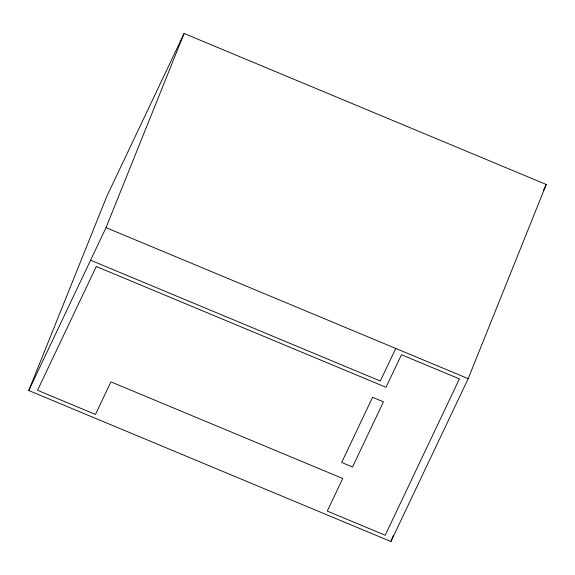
<?xml version="1.0" encoding="UTF-8"?>
<svg xmlns="http://www.w3.org/2000/svg" width="575" height="575" viewBox="0 0 575 575"><rect width="100%" height="100%" fill="white"/><g stroke="black" fill="none" stroke-linecap="round" stroke-linejoin="round"><path stroke-width="0.86" d="M28.75 390.518L106.806 196.355L184.093 33.479L546.25 184.482L468.194 378.645L390.907 541.521L28.75 390.518L106.037 227.643L184.093 33.479M390.907 541.521L393.25 535.692M395.765 348.45L380.305 381.024L90.577 260.216M543.562 190.153L546.25 184.482M106.037 227.643L468.194 378.645M96.277 266.498L37.54 390.281L95.486 414.446L110.939 381.865L342.722 478.508L327.268 511.089L385.214 535.246L459.403 378.882L401.458 354.725L386.005 387.298L96.277 266.498M372.578 397.311L341.665 462.458L352.525 466.993L383.439 401.839L372.578 397.311"/></g></svg>
